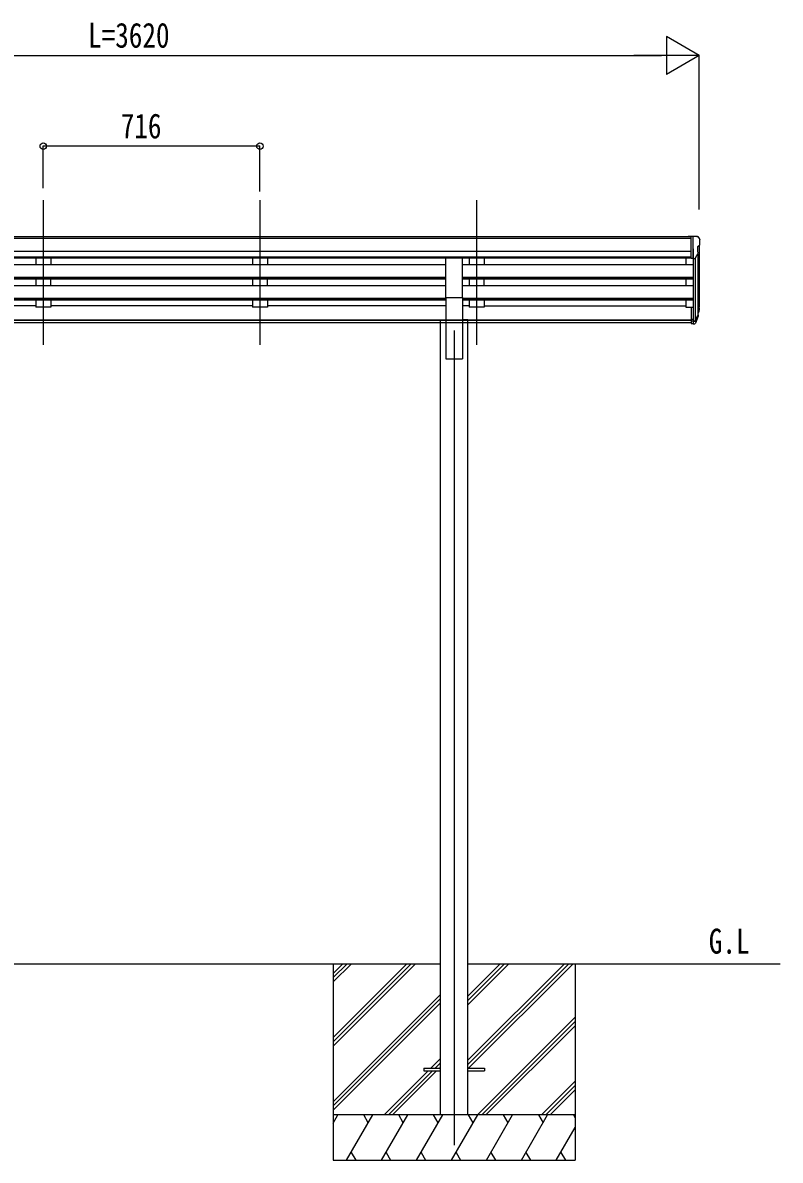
# Model space of a CAD drawing. Units: millimetres, scale not verified. Extents: x -10512 to 10512, y -7425 to 7425.
# Drawn here: x -1238 to 1265, y -4162 to -401 of the extents above; entities that cross this region are included whole.
import ezdxf
from ezdxf.enums import TextEntityAlignment as Align

# ---------------------------------------------------------------- set-up
doc = ezdxf.new("R2010")
doc.units = ezdxf.units.MM
doc.header["$LTSCALE"] = 30
for name, color, linetype in [('0-2_USER1', 3, 'Continuous'), ('0-3_YKK_12', 2, 'Continuous'), ('0-4_YKK_13', 4, 'Continuous'), ('0-5_YKK_A1', 4, 'Continuous'), ('0-6_YKK_D', 6, 'Continuous')]:
    doc.layers.add(name, color=color, linetype=linetype)
doc.styles.add('ＭＳ ゴシック', font='')
doc.styles.get('ＭＳ ゴシック').set_extended_font_data('MS Gothic')

msp = doc.modelspace()

# ---------------------------------------------------------------- linework, layer by layer
at = {"layer": '0-3_YKK_12'}
for p, q in [((-1170.45, -988.1), (-1170.45, -1465.61)), ((-454.45, -988.1), (-454.45, -1465.61)), ((261.55, -988.1), (261.55, -1465.61)), ((187.55, -1418.93), (187.55, -4112.5))]:
    msp.add_line(p, q, dxfattribs=at)
at = {"layer": '0-4_YKK_13'}
for p, q in [((971.05, -1107.5), (961.05, -1107.59)), ((961.05, -1109.1), (961.05, -1107.59)), ((971.05, -1179.48), (971.05, -1107.5)), ((989.55, -1107.5), (971.05, -1107.5)), ((977.55, -1180.48), (977.55, -1107.5)), ((989.55, -1107.5), (991.88, -1107.64)), ((992.64, -1108.07), (996.71, -1113.88)), ((999.55, -1116.87), (999.55, -1117.5)), ((985.17, -1178.67), (994.18, -1163.08)), ((991.55, -1142.01), (991.55, -1158.29)), ((997.02, -1138.68), (991.7, -1141.75)), ((160.05, -1309.93), (160.05, -1178.13)), ((160.05, -1178.13), (215.05, -1178.13)), ((215.05, -1309.93), (215.05, -1178.13)), ((971.05, -1179.48), (977.55, -1179.48)), ((977.55, -1180.48), (982.76, -1180.17)), ((160.05, -1309.93), (215.05, -1309.93)), ((971.05, -1341.22), (971.05, -1395.26)), ((971.05, -1341.22), (977.55, -1341.22)), ((977.55, -1341.22), (977.55, -1396)), ((995.85, -1354.04), (992.58, -1361.1)), ((971.05, -1381.36), (977.55, -1381.36)), ((971.05, -1386.23), (977.55, -1386.23)), ((977.55, -1386.25), (982.68, -1386.25)), ((977.55, -1388.06), (982.39, -1388.06)), ((983.98, -1385.58), (991.74, -1370.17)), ((993.19, -1370.53), (984.99, -1386.71)), ((993.8, -1371.09), (984.99, -1394.64)), ((996.46, -1355.41), (992.58, -1363.36)), ((994.14, -1366.69), (993.8, -1371.09)), ((971.05, -1395.26), (977.55, -1395.26)), ((977.55, -1396), (982.39, -1396)), ((87.35, -3858), (87.35, -3867)), ((87.35, -3858), (142.15, -3858)), ((87.35, -3867), (142.15, -3867)), ((232.55, -3858), (287.35, -3858)), ((232.55, -3867), (287.35, -3867)), ((287.35, -3858), (287.35, -3867))]:
    msp.add_line(p, q, dxfattribs=at)
for centre, radius, start, end in [((991.82, -1108.64), 1, 35, 86.5), ((996.55, -1116.87), 3, 0, 87), ((797.55, -1117.5), 202, 355.05096, 0), ((991.85, -1142.01), 0.3, 120, 180), ((991.85, -1158.29), 0.3, 180, 265.2833), ((991.58, -1161.58), 3, 330, 85.2833), ((992.64, -1134.31), 6.18, 315.00103, 354.2965), ((982.58, -1177.17), 3, 273.5, 330), ((966.96, -1344.54), 30.41, 341.80266, 352.8448), ((968.37, -1346.3), 29.53, 342.01856, 353.49194)]:
    msp.add_arc(centre, radius, start, end, dxfattribs=at)
for centre, major_axis, ratio, start_param, end_param in [((909.69, -1340.05), (-87.93, 4.42), 0.541684, 3.060334, 3.2172517), ((908.9, -1346.73), (89.06, 1.43), 0.57596, 6.1985533, 6.3701348), ((982.39, -1385.35), (3, 0), 0.90356, 4.712389, 5.7595865), ((982.68, -1384.9), (1.5, 0), 0.90356, 4.712389, 5.7595865), ((907.63, -1346.63), (88.05, 0), 0.90356, 5.9828017, 6.0168888), ((992.84, -1366.69), (-1.3, 0), 0.90356, 2.9359903, 4.9130961), ((906.92, -1350.5), (89.07, 0), 0.90356, 6.0316505, 6.077583), ((982.39, -1393.29), (-3, 0), 0.90356, 1.5707963, 2.6179939)]:
    msp.add_ellipse(centre, major_axis=major_axis, ratio=ratio, start_param=start_param, end_param=end_param, dxfattribs=at)
at = {"layer": '0-5_YKK_A1'}
for p, q in [((971.05, -1109.1), (-2595.95, -1109.1)), ((971.05, -1114.32), (-2595.95, -1114.32)), ((971.05, -1157.85), (-2595.95, -1157.85)), ((977.55, -1148.6), (977.55, -1341.22)), ((992.58, -1165.85), (992.58, -1367.57)), ((997.55, -1138.08), (997.55, -1340.86)), ((971.05, -1175.7), (-2595.95, -1175.7)), ((160.05, -1178.95), (-1784.95, -1178.95)), ((160.05, -1201.02), (-1784.95, -1201.02)), ((-1195.45, -1179.05), (-1195.45, -1200.92)), ((-1145.45, -1200.92), (-1195.45, -1200.92)), ((-1145.45, -1179.05), (-1145.45, -1200.92)), ((-479.45, -1179.05), (-479.45, -1200.92)), ((-429.45, -1200.92), (-479.45, -1200.92)), ((-429.45, -1179.05), (-429.45, -1200.92)), ((971.05, -1178.95), (215.05, -1178.95)), ((977.55, -1201.02), (215.05, -1201.02)), ((236.55, -1179.05), (236.55, -1200.92)), ((286.55, -1200.92), (236.55, -1200.92)), ((286.55, -1179.05), (286.55, -1200.92)), ((952.55, -1178.95), (952.55, -1201.02)), ((983.55, -1180.01), (983.56, -1386)), ((160.05, -1242.89), (-1784.95, -1242.89)), ((160.05, -1244.39), (-1784.95, -1244.39)), ((160.05, -1248.71), (-1784.95, -1248.71)), ((160.05, -1271.12), (-1784.95, -1271.12)), ((-1195.45, -1248.71), (-1195.45, -1271.02)), ((-1145.45, -1271.02), (-1195.45, -1271.02)), ((-1145.45, -1271.02), (-1145.45, -1248.71)), ((-479.45, -1248.71), (-479.45, -1271.02)), ((-429.45, -1271.02), (-479.45, -1271.02)), ((-429.45, -1271.02), (-429.45, -1248.71)), ((977.55, -1242.89), (215.05, -1242.89)), ((977.55, -1244.39), (215.05, -1244.39)), ((977.55, -1248.71), (215.05, -1248.71)), ((977.55, -1271.12), (215.05, -1271.12)), ((236.55, -1248.71), (236.55, -1271.02)), ((286.55, -1271.02), (236.55, -1271.02)), ((286.55, -1271.02), (286.55, -1248.71)), ((394.55, -1271.02), (344.55, -1271.02)), ((952.55, -1248.71), (952.55, -1271.12)), ((160.05, -1313), (-1784.95, -1313)), ((160.05, -1314.49), (-1784.95, -1314.49)), ((160.05, -1309.93), (160.05, -1512.5)), ((215.05, -1309.93), (215.05, -1512.5)), ((977.55, -1313), (215.05, -1313)), ((977.55, -1314.49), (215.05, -1314.49)), ((160.05, -1318.81), (-1784.95, -1318.81)), ((-1195.45, -1336.91), (-1784.95, -1336.91)), ((-1195.45, -1318.81), (-1195.45, -1341.86)), ((-1145.45, -1341.86), (-1195.45, -1341.86)), ((-1145.45, -1318.81), (-1145.45, -1341.86)), ((-479.45, -1336.91), (-1145.45, -1336.91)), ((-479.45, -1318.81), (-479.45, -1341.86)), ((-429.45, -1341.86), (-479.45, -1341.86)), ((-429.45, -1318.81), (-429.45, -1341.86)), ((160.05, -1336.91), (-429.45, -1336.91)), ((977.55, -1318.81), (215.05, -1318.81)), ((236.55, -1336.91), (215.05, -1336.91)), ((236.55, -1318.81), (236.55, -1341.86)), ((286.55, -1341.86), (236.55, -1341.86)), ((286.55, -1318.81), (286.55, -1341.86)), ((286.55, -1336.91), (952.55, -1336.91)), ((952.55, -1318.81), (952.55, -1341.86)), ((952.55, -1341.86), (971.05, -1341.86)), ((971.05, -1383.93), (-2595.95, -1383.93)), ((971.05, -1385.32), (-2595.95, -1385.32)), ((142.35, -4012.5), (142.35, -1383.5)), ((142.35, -1383.5), (160.05, -1383.5)), ((232.75, -1383.5), (215.05, -1383.5)), ((232.75, -4012.5), (232.75, -1383.5)), ((971.05, -1393.01), (-2307.95, -1393.01)), ((160.05, -1512.5), (215.05, -1512.5)), ((-1767.45, -3512.5), (142.55, -3512.5)), ((-212.65, -3756.68), (31.53, -3512.5)), ((-212.65, -3770.82), (45.67, -3512.5)), ((-212.65, -3784.96), (59.81, -3512.5)), ((-212.65, -3572.83), (-152.32, -3512.5)), ((-212.65, -3558.69), (-166.46, -3512.5)), ((-212.65, -3544.55), (-180.61, -3512.5)), ((232.55, -3512.5), (1264.99, -3512.5)), ((232.55, -3831.98), (552.03, -3512.5)), ((232.55, -3846.12), (566.17, -3512.5)), ((232.55, -3648.13), (368.18, -3512.5)), ((232.55, -3633.99), (354.04, -3512.5)), ((232.55, -3619.85), (339.89, -3512.5)), ((234.81, -3858), (580.31, -3512.5)), ((587.35, -3512.5), (587.35, -4162.5)), ((-212.65, -3968.81), (142.15, -3614.01)), ((-212.65, -3982.95), (142.15, -3628.15)), ((-212.65, -3997.09), (142.15, -3642.3)), ((264.15, -4012.5), (587.35, -3689.31)), ((278.3, -4012.5), (587.35, -3703.45)), ((292.44, -4012.5), (587.35, -3717.59)), ((110.29, -3858), (142.15, -3826.14)), ((-44.21, -4012.5), (101.29, -3867)), ((-30.07, -4012.5), (115.43, -3867)), ((-15.93, -4012.5), (129.57, -3867)), ((124.43, -3858), (142.15, -3840.28)), ((138.57, -3858), (142.15, -3854.43)), ((476.29, -4012.5), (587.35, -3901.44)), ((490.43, -4012.5), (587.35, -3915.58)), ((504.57, -4012.5), (587.35, -3929.73)), ((587.35, -4012.5), (-212.65, -4012.5)), ((-212.65, -4040), (-196.77, -4012.5)), ((-167.91, -4162.5), (-81.3, -4012.5)), ((-96.3, -4038.48), (-111.31, -4012.5)), ((-52.44, -4162.5), (34.17, -4012.5)), ((19.16, -4038.48), (4.16, -4012.5)), ((63.03, -4162.5), (149.64, -4012.5)), ((134.63, -4038.48), (119.63, -4012.5)), ((178.5, -4162.5), (265.11, -4012.5)), ((250.11, -4038.48), (235.1, -4012.5)), ((293.97, -4162.5), (380.58, -4012.5)), ((365.58, -4038.48), (350.57, -4012.5)), ((409.44, -4162.5), (496.05, -4012.5)), ((466.05, -4012.5), (481.05, -4038.48)), ((581.52, -4012.5), (587.35, -4022.6)), ((524.91, -4162.5), (587.35, -4054.36)), ((-152.91, -4136.52), (-137.91, -4162.5)), ((-37.44, -4136.52), (-22.44, -4162.5)), ((78.03, -4136.52), (93.03, -4162.5)), ((193.5, -4136.52), (208.5, -4162.5)), ((308.97, -4136.52), (323.97, -4162.5)), ((424.44, -4136.52), (439.44, -4162.5)), ((539.91, -4136.52), (554.91, -4162.5))]:
    msp.add_line(p, q, dxfattribs=at)
msp.add_lwpolyline([(-212.65, -3512.5), (-212.65, -4162.5), (587.35, -4162.5)], dxfattribs=at)
at = {"layer": '0-6_YKK_D'}
for p, q in [((997.55, -509.1), (889.3, -446.6)), ((889.3, -446.6), (889.3, -571.6)), ((-2497.45, -509.1), (872.55, -509.1)), ((997.55, -509.1), (781.04, -509.1)), ((997.55, -509.1), (889.3, -571.6)), ((997.55, -1018.68), (997.55, -508.1)), ((-1170.45, -948.07), (-1170.45, -808.1)), ((-454.45, -809.1), (-1170.45, -809.1)), ((-454.45, -959.21), (-454.45, -808.1))]:
    msp.add_line(p, q, dxfattribs=at)
for centre in [(-1170.45, -809.1), (-454.45, -809.1)]:
    msp.add_circle(centre, 10.62, dxfattribs=at)

# ---------------------------------------------------------------- texts
at = {"layer": '0-2_USER1', "style": 'ＭＳ ゴシック', "width": 0.8}
msp.add_text('G.L', height=82.48, dxfattribs=at).set_placement((1028.9, -3503.86), align=Align.BOTTOM_LEFT)
at = {"layer": '0-6_YKK_D', "style": 'ＭＳ ゴシック', "width": 0.8}
for s, p in [('L=3620', (-1022.45, -508.1)), ('716', (-914.45, -808.1))]:
    msp.add_text(s, height=82.48, dxfattribs=at).set_placement(p, align=Align.BOTTOM_LEFT)

doc.saveas('drawing.dxf')
